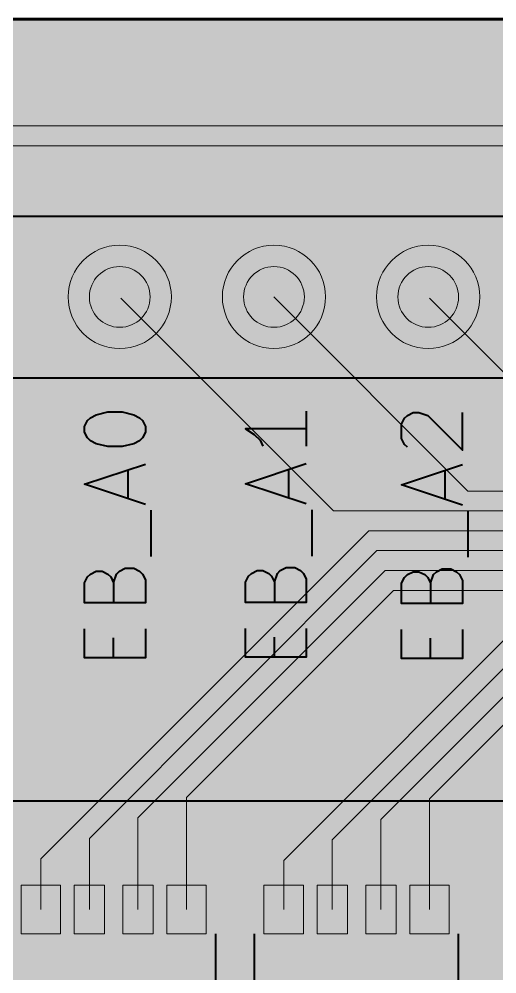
# Model space of a CAD drawing. Header units: millimetres. Extents: x 0 to 100, y -70 to 0.
# Drawn here: x 58.79 to 66.66, y -15.71 to 0 of the extents above; entities that cross this region are included whole.
import ezdxf

# ---------------------------------------------------------------- set-up
doc = ezdxf.new("R2010")
doc.units = ezdxf.units.MM
for name, color, linetype, lineweight, true_color in [('application board pcb edge', 18, 'Continuous', 60, 0x000000), ('application board tht F.Cu', 8, 'Continuous', 18, 0x777779), ('application board tht F.Silkscreen', 18, 'Continuous', 40, 0x000000), ('pcb board fill', 7, 'Continuous', 13, 0xefefef)]:
    doc.layers.add(name, color=color, linetype=linetype, lineweight=lineweight, true_color=true_color)

msp = doc.modelspace()

# ---------------------------------------------------------------- hatches: boundary and pattern name
at = {"layer": 'pcb board fill', "transparency": 33554687}
h = msp.add_hatch(color=256, dxfattribs=at)
edge = h.paths.add_edge_path(flags=0)
edge.add_line((100, -67.01), (100, -35.01))
edge.add_line((100, -35.01), (100, -3))
edge.add_arc((97, -3), 3, 0, 90)
edge.add_line((97, 0), (50, 0))
edge.add_line((50, 0), (3, 0))
edge.add_arc((3, -3), 3, 90, 180)
edge.add_line((0, -3), (0, -32))
edge.add_arc((3, -32), 3, 180, 270)
edge.add_line((3, -35), (7, -35))
edge.add_arc((7, -38), 3, 0, 90, ccw=False)
edge.add_line((10, -38), (10, -57))
edge.add_arc((13, -57), 3, 180, 270)
edge.add_line((13, -60), (15, -60))
edge.add_arc((15, -63), 3, 0, 90, ccw=False)
edge.add_line((18, -63), (18, -68))
edge.add_arc((20, -68), 2, 180, 270)
edge.add_line((20, -70), (50, -70))
edge.add_line((50, -70), (97, -70.000025))
edge.add_arc((96.9974, -66.9974), 3.002626, 270.0496133, 359.7595675)

# ---------------------------------------------------------------- linework, layer by layer
at = {"layer": 'application board pcb edge', "color": 18, "true_color": 0x000000, "flags": 128}
msp.add_lwpolyline([(97, 0), (50, 0)], dxfattribs=at)
at = {"layer": 'application board tht F.Cu', "flags": 128}
for points in [[(90.969448, -1.757), (30.810552, -1.757)], [(90.834, -2.084), (30.946, -2.084)], [(60.47, -4.59), (63.971, -8.091)], [(62.99, -4.57), (66.184, -7.764)], [(65.55, -4.59), (68.397, -7.437)], [(66.184, -7.764), (77.388896, -7.764)], [(63.971, -8.091), (77.253448, -8.091)], [(59.183776, -13.783776), (64.549552, -8.418)], [(64.549552, -8.418), (64.668, -8.418)], [(77.118, -8.418), (64.668, -8.418)], [(64.685, -8.745), (59.95, -13.48)], [(76.982552, -8.745), (64.685, -8.745)], [(64.820448, -9.072), (60.75, -13.142448)], [(76.847104, -9.072), (64.820448, -9.072)], [(64.955896, -9.399), (61.55, -12.804896)], [(76.711656, -9.399), (64.955896, -9.399)], [(63.15, -13.842656), (67.266656, -9.726)], [(63.95, -13.505104), (67.402104, -10.053)], [(64.75, -13.167552), (67.537552, -10.38)], [(65.55, -12.83), (67.673, -10.707)], [(61.55, -12.804896), (61.55, -14.65)], [(65.55, -14.65), (65.55, -12.83)], [(60.75, -13.142448), (60.75, -14.65)], [(64.75, -14.65), (64.75, -13.167552)], [(59.95, -13.48), (59.95, -14.65)], [(63.95, -14.65), (63.95, -13.505104)], [(59.15, -13.817552), (59.183776, -13.783776)], [(59.15, -14.65), (59.15, -13.817552)], [(63.15, -14.65), (63.15, -13.842656)], [(58.825, -14.25), (59.475, -14.25), (59.475, -15.05), (58.825, -15.05), (58.825, -14.25)], [(59.7, -14.25), (60.2, -14.25), (60.2, -15.05), (59.7, -15.05), (59.7, -14.25)], [(60.5, -14.25), (61, -14.25), (61, -15.05), (60.5, -15.05), (60.5, -14.25)], [(61.225, -14.25), (61.875, -14.25), (61.875, -15.05), (61.225, -15.05), (61.225, -14.25)], [(62.825, -14.25), (63.475, -14.25), (63.475, -15.05), (62.825, -15.05), (62.825, -14.25)], [(63.7, -14.25), (64.2, -14.25), (64.2, -15.05), (63.7, -15.05), (63.7, -14.25)], [(64.5, -14.25), (65, -14.25), (65, -15.05), (64.5, -15.05), (64.5, -14.25)], [(65.225, -14.25), (65.875, -14.25), (65.875, -15.05), (65.225, -15.05), (65.225, -14.25)]]:
    msp.add_lwpolyline(points, dxfattribs=at)
at = {"layer": 'application board tht F.Cu'}
for centre, radius in [((60.45, -4.57), 0.85), ((62.99, -4.57), 0.85), ((65.53, -4.57), 0.85), ((60.45, -4.57), 0.5), ((62.99, -4.57), 0.5), ((65.53, -4.57), 0.5)]:
    msp.add_circle(centre, radius, dxfattribs=at)
at = {"layer": 'application board tht F.Silkscreen', "flags": 128}
for points in [[(54.1, -3.24), (92.26, -3.24)], [(54.1, -5.9), (92.26, -5.9)], [(59.87238, -6.795714), (59.87238, -6.700476), (59.92, -6.605238), (59.967619, -6.557619), (60.062857, -6.51), (60.253333, -6.46238), (60.491428, -6.46238), (60.681904, -6.51), (60.777142, -6.557619), (60.824761, -6.605238), (60.87238, -6.700476), (60.87238, -6.795714), (60.824761, -6.890952), (60.777142, -6.938571), (60.681904, -6.98619), (60.491428, -7.033809), (60.253333, -7.033809), (60.062857, -6.98619), (59.967619, -6.938571), (59.92, -6.890952), (59.87238, -6.795714)], [(63.52238, -6.45238), (63.52238, -7.023809)], [(65.187619, -7.043809), (65.14, -6.99619), (65.09238, -6.900952), (65.09238, -6.662857), (65.14, -6.567619), (65.187619, -6.52), (65.282857, -6.47238), (65.378095, -6.47238), (65.520952, -6.52), (66.09238, -7.091428), (66.09238, -6.47238)], [(63.52238, -6.738095), (62.52238, -6.738095), (62.665238, -6.833333), (62.760476, -6.928571), (62.808095, -7.023809)], [(60.87238, -7.98619), (59.87238, -7.652857), (60.87238, -7.319523)], [(63.52238, -7.97619), (62.52238, -7.642857), (63.52238, -7.309523)], [(66.09238, -7.99619), (65.09238, -7.662857), (66.09238, -7.329523)], [(60.586666, -7.890952), (60.586666, -7.414761)], [(63.236666, -7.880952), (63.236666, -7.404761)], [(65.806666, -7.900952), (65.806666, -7.424761)], [(60.967619, -8.843333), (60.967619, -8.081428)], [(63.617619, -8.833333), (63.617619, -8.071428)], [(66.187619, -8.853333), (66.187619, -8.091428)], [(60.348571, -9.271904), (60.39619, -9.129047), (60.443809, -9.081428), (60.539047, -9.033809), (60.681904, -9.033809), (60.777142, -9.081428), (60.824761, -9.129047), (60.87238, -9.224285), (60.87238, -9.605238), (59.87238, -9.605238), (59.87238, -9.271904), (59.92, -9.176666), (59.967619, -9.129047), (60.062857, -9.081428), (60.158095, -9.081428), (60.253333, -9.129047), (60.300952, -9.176666), (60.348571, -9.271904), (60.348571, -9.605238)], [(62.998571, -9.261904), (63.04619, -9.119047), (63.093809, -9.071428), (63.189047, -9.023809), (63.331904, -9.023809), (63.427142, -9.071428), (63.474761, -9.119047), (63.52238, -9.214285), (63.52238, -9.595238), (62.52238, -9.595238), (62.52238, -9.261904), (62.57, -9.166666), (62.617619, -9.119047), (62.712857, -9.071428), (62.808095, -9.071428), (62.903333, -9.119047), (62.950952, -9.166666), (62.998571, -9.261904), (62.998571, -9.595238)], [(65.568571, -9.281904), (65.61619, -9.139047), (65.663809, -9.091428), (65.759047, -9.043809), (65.901904, -9.043809), (65.997142, -9.091428), (66.044761, -9.139047), (66.09238, -9.234285), (66.09238, -9.615238), (65.09238, -9.615238), (65.09238, -9.281904), (65.14, -9.186666), (65.187619, -9.139047), (65.282857, -9.091428), (65.378095, -9.091428), (65.473333, -9.139047), (65.520952, -9.186666), (65.568571, -9.281904), (65.568571, -9.615238)], [(60.87238, -10.033809), (60.87238, -10.51), (59.87238, -10.51), (59.87238, -10.033809)], [(63.52238, -10.023809), (63.52238, -10.5), (62.52238, -10.5), (62.52238, -10.023809)], [(66.09238, -10.043809), (66.09238, -10.52), (65.09238, -10.52), (65.09238, -10.043809)], [(60.348571, -10.51), (60.348571, -10.176666)], [(62.998571, -10.5), (62.998571, -10.166666)], [(65.568571, -10.52), (65.568571, -10.186666)], [(24.1, -12.86), (75.85, -12.86)], [(62.03, -16.05), (62.03, -15.05)], [(62.67, -16.05), (62.67, -15.05)], [(66.03, -16.05), (66.03, -15.05)]]:
    msp.add_lwpolyline(points, dxfattribs=at)

doc.saveas('drawing.dxf')
